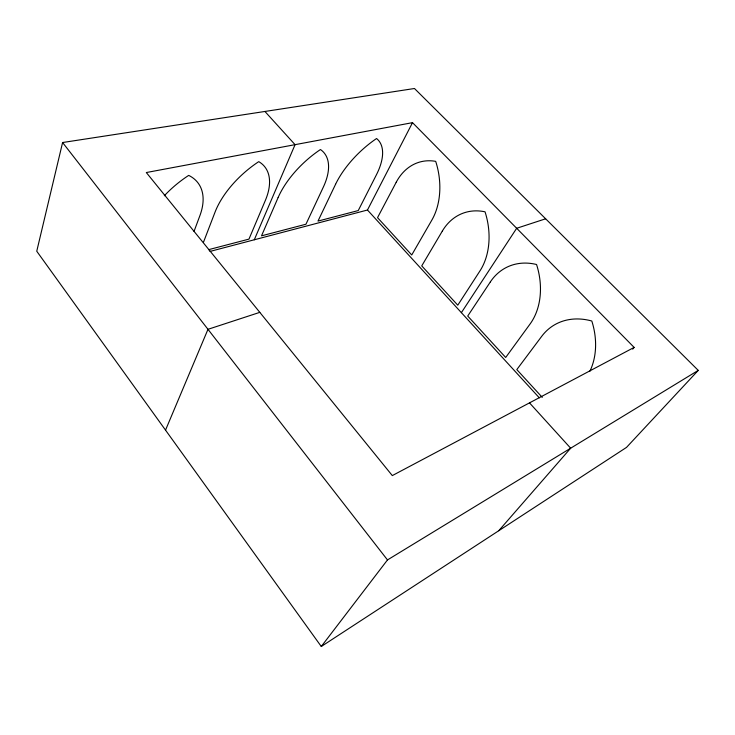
<?xml version="1.0" encoding="UTF-8"?>
<svg xmlns="http://www.w3.org/2000/svg" width="735" height="735" viewBox="0 0 735 735"><rect width="100%" height="100%" fill="white"/><g stroke="black" fill="none" stroke-linecap="round" stroke-linejoin="round"><path stroke-width="1.1" d="M62.594 142.526L36.75 251.232L321.278 646.497L626.514 447.394L698.25 370.385L414.466 88.503L62.594 142.526L387.483 559.932L321.278 646.497M194.04 231.378L199.902 215.621A76.284 42.446 -35.7 0 0 188.702 175.389A71.837 38.45 -38.5 0 0 164.318 195.767M203.448 242.311L215.052 212.121A67.785 34.49 -40.8 0 1 258.748 161.645A71.414 38.045 -38.7 0 1 265.326 200.49L248.963 239.123L208.483 249.698M165.531 430.131L207.977 329.317L259.804 312.357M254.282 239.785L295.066 144.666L264.922 111.463M209.971 251.434L367.463 210.017L412.51 122.653L634.14 347.407L632.67 349.143M461.378 312.66L516.668 228.282L545.636 218.8M498.743 530.734L570.663 448.203L529.503 402.872M387.483 559.932L698.25 370.385M634.14 347.407L392.306 475.591L146.311 172.541L412.51 122.653M542.274 397.369L516.815 369.595L541.732 336.299A68.814 53.784 57.9 0 1 591.813 321.02A66.389 51.579 63.8 0 1 589.828 371.34M367.463 210.017L539.343 397.865M278.133 197.531L261.522 235.834L305.953 224.23L323.345 187.076A67.473 34.187 -41 0 0 320.451 149.536A64.423 31.054 -42.6 0 0 278.133 197.531M335.583 184.246L317.989 221.088L358.248 210.568L376.412 174.801A64.12 30.741 -42.7 0 0 376.559 138.529A61.492 28.003 -43.9 0 0 335.583 184.246M396.211 182.271L377.533 217.652L411.738 254.971L431.886 220.031A61.446 43.659 77.2 0 0 435.699 161.36A62.594 46.039 74.3 0 0 396.211 182.271M442.323 231.084L421.743 265.886L457.776 305.19L479.955 270.921A62.732 46.296 73.9 0 0 485.045 211.818A64.165 48.721 69.9 0 0 442.323 231.084M490.355 281.918L467.717 316.041L505.698 357.467L530.091 323.979A64.312 48.951 69.5 0 0 536.559 264.508A66.159 51.331 64.4 0 0 490.355 281.918"/></g></svg>
